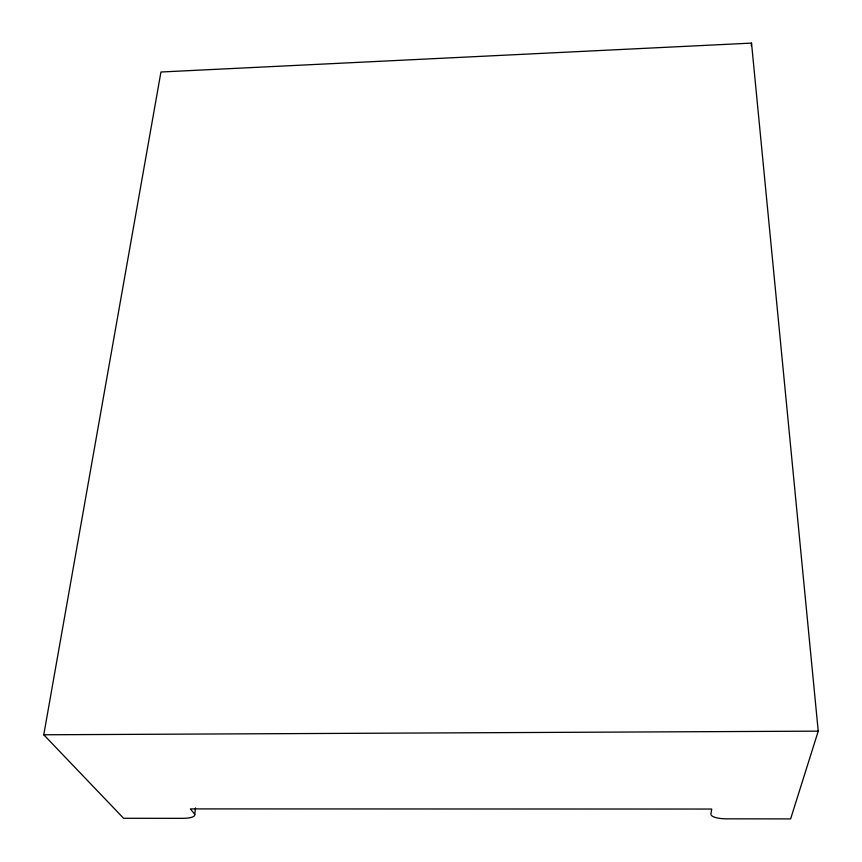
<?xml version="1.0" encoding="UTF-8"?>
<svg xmlns="http://www.w3.org/2000/svg" width="862" height="862" viewBox="0 0 862 862"><rect width="100%" height="100%" fill="white"/><g stroke="black" fill="none" stroke-linecap="round" stroke-linejoin="round"><path stroke-width="1.29" d="M751.265 45.783L751.524 43.1L160.946 72.009L43.768 734.78L123.6 818.286L182.852 818.34A15.904 4.547 4.7 0 0 194.262 813.663L190.383 808.901L711.732 809.052L710.934 813.987A16.518 4.881 -1 0 0 726.472 818.835L790.626 818.9L818.232 731.148L751.524 43.1M194.726 814.59L195.523 807.92M43.768 734.78L818.232 731.148"/></g></svg>
